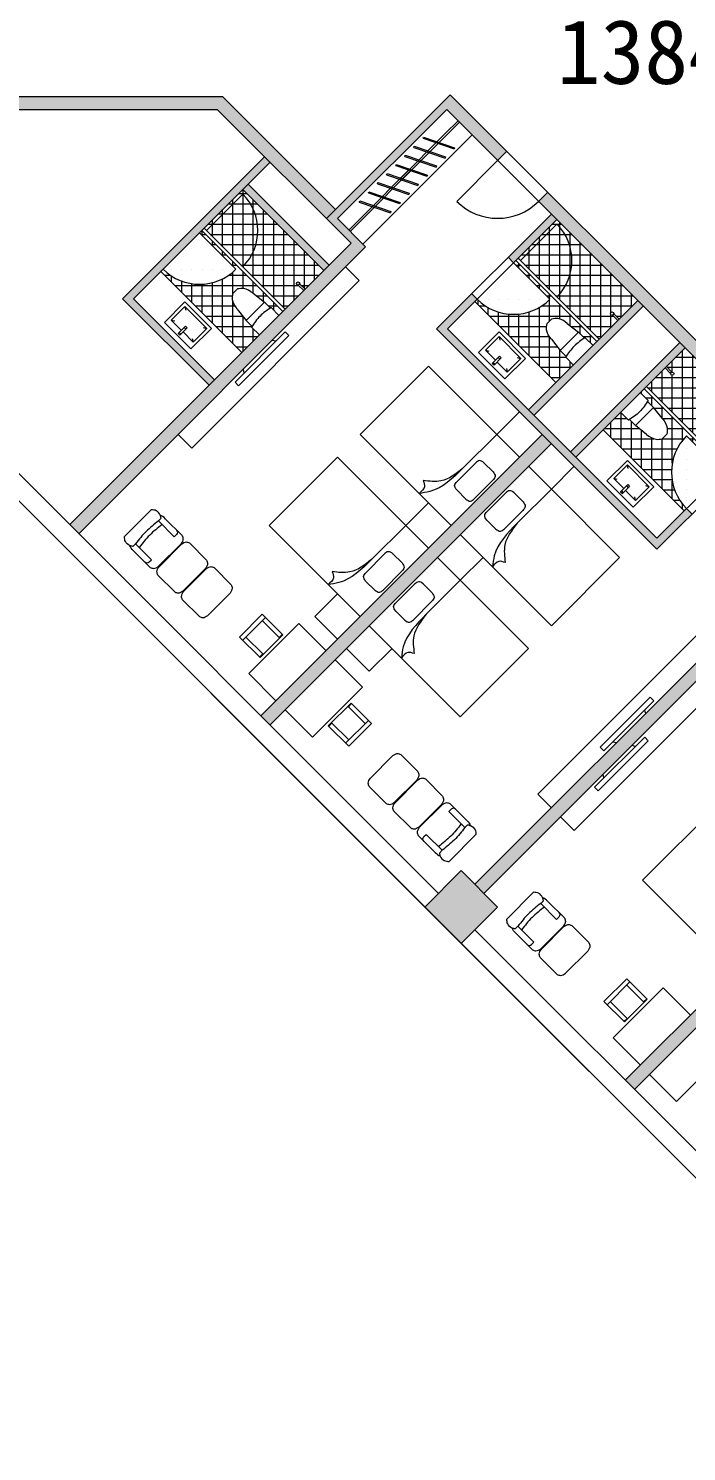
# Model space of a CAD drawing. Header units: metres. Extents: x -302 to 587, y -65 to 94.
# Drawn here: x 548.61 to 558.83, y 36.72 to 58.82 of the extents above; entities that cross this region are included whole.
import ezdxf

# ---------------------------------------------------------------- set-up
doc = ezdxf.new("R2010")
doc.units = ezdxf.units.M
doc.linetypes.add('ACAD_ISO03W100', pattern=[30, 12, -18])
doc.layers.get('0').update_dxf_attribs({"lineweight": 9})
for name, color, linetype, lineweight in [('fanghuo', 1, 'Continuous', 9), ('furniture', 3, 'Continuous', 5), ('glass', 5, 'Continuous', 5), ('hatch', 212, 'ACAD_ISO03W100', 5), ('ProfileEdges', 7, 'Continuous', 9), ('PUB_TEXT', 7, 'Continuous', 9), ('zhuwang', 2, 'Continuous', 13)]:
    doc.layers.add(name, color=color, linetype=linetype, lineweight=lineweight)
doc.styles.add('mystyle', font='', dxfattribs={"height": 1})
doc.styles.get('mystyle').set_extended_font_data('SimSun')
doc.dimstyles.new('myyyy', dxfattribs={"dimtxt": 1, "dimasz": 0.18, "dimexe": 0.18, "dimexo": 0.0625, "dimgap": 0.09, "dimtad": 0, "dimtoh": 1, "dimdec": 3, "dimrnd": 0.001, "dimzin": 0, "dimdsep": 46, "dimtxsty": 'Standard', "dimcen": 0.09, "dimadec": 0, "dimazin": 0, "dimtfac": 1, "dimtdec": 3, "dimtofl": 0, "dimtmove": 0, "dimatfit": 3, "dimfxl": 1, "dimtolj": 1, "dimtzin": 0, "dimarcsym": 0})
pattern_1 = [(0, (469.70644, -297.11858), (0, 0.15875), []), (90, (469.70644, -297.11858), (-0.15875, 1e-17), [])]

# ---------------------------------------------------------------- blocks, each defined once
blk = doc.blocks.new('*D136')
at = {"layer": 'Defpoints', "color": 0, "ltscale": 3, "transparency": 16777216}
for p in [(529.567, 68.96), (552.214, 68.96), (578.214, 26.14)]:
    blk.add_point(p, dxfattribs=at)
at = {"layer": 'PUB_TEXT', "color": 0, "lineweight": -2, "ltscale": 3, "transparency": 16777216}
for p, q in [((552.151, 68.96), (529.387, 68.96)), ((529.567, 68.78), (529.567, 50.056)), ((529.567, 26.32), (529.567, 45.043)), ((578.151, 26.14), (529.387, 26.14))]:
    blk.add_line(p, q, dxfattribs=at)
at = {"layer": 'PUB_TEXT', "color": 0, "ltscale": 3, "transparency": 16777216}
for points in [[(529.537, 68.78), (529.597, 68.78), (529.567, 68.96)], [(529.537, 26.32), (529.597, 26.32), (529.567, 26.14)]]:
    blk.add_solid(points, dxfattribs=at)
at = {"layer": 'PUB_TEXT', "color": 0, "ltscale": 3, "transparency": 16777216, "insert": (529.567, 47.55), "char_height": 1, "attachment_point": 5, "rotation": 90}
blk.add_mtext('\\A1;42.820', dxfattribs=at)
blk = doc.blocks.new('*D140')
at = {"layer": 'Defpoints', "color": 0, "ltscale": 3, "transparency": 16777216}
for p in [(543.814, 56.106), (586.614, 26.16), (586.614, 11.149)]:
    blk.add_point(p, dxfattribs=at)
at = {"layer": 'PUB_TEXT', "color": 0, "lineweight": -2, "ltscale": 3, "transparency": 16777216}
for p, q in [((543.814, 56.043), (543.814, 10.969)), ((586.614, 26.097), (586.614, 10.969)), ((543.994, 11.149), (562.79, 11.149)), ((586.434, 11.149), (567.637, 11.149))]:
    blk.add_line(p, q, dxfattribs=at)
at = {"layer": 'PUB_TEXT', "color": 0, "ltscale": 3, "transparency": 16777216}
for points in [[(543.994, 11.179), (543.994, 11.119), (543.814, 11.149)], [(586.434, 11.179), (586.434, 11.119), (586.614, 11.149)]]:
    blk.add_solid(points, dxfattribs=at)
at = {"layer": 'PUB_TEXT', "color": 0, "ltscale": 3, "transparency": 16777216, "insert": (565.214, 11.149), "char_height": 1, "attachment_point": 5}
blk.add_mtext('\\A1;42.800', dxfattribs=at)

msp = doc.modelspace()

# ---------------------------------------------------------------- hatches: boundary and pattern name
at = {"layer": 'hatch', "ltscale": 0.05}
h = msp.add_hatch(color=256, dxfattribs=at)
h.dxf.hatch_style = 1
h.paths.add_polyline_path([(551.6266, 57.7598), (545.3571, 57.7598), (545.3571, 57.5598), (551.5437, 57.5598), (553.2355, 55.868), (553.3769, 56.0095)])
h = msp.add_hatch(color=256, dxfattribs=at)
h.dxf.hatch_style = 1
h.paths.add_polyline_path([(555.8942, 56.7731), (556.0356, 56.9146), (555.1588, 57.7914), (553.2355, 55.868), (553.6173, 55.4862), (549.2474, 51.1163), (549.3888, 50.9749), (553.8436, 55.4296), (553.4052, 55.868), (555.1023, 57.5651)])
h = msp.add_hatch(color=256, dxfattribs=at)
h.dxf.hatch_style = 1
h.paths.add_polyline_path([(552.3587, 56.7449), (552.2738, 56.8297), (550.0677, 54.6235), (551.4112, 53.28), (551.496, 53.3649), (550.2374, 54.6235)])
h = msp.add_hatch(color=256, dxfattribs=at)
h.dxf.hatch_style = 1
h.paths.add_polyline_path([(552.0193, 56.4054), (551.9344, 56.3206), (553.1931, 55.0619), (553.2779, 55.1468)])
h = msp.add_hatch(dxfattribs=at)
h.set_pattern_fill('NET', color=256, scale=0.05)
h.set_pattern_definition(pattern_1)
edge = h.paths.add_edge_path()
edge.add_spline(control_points=[(551.8496, 54.4609), (551.8154, 54.508), (551.7611, 54.583), (551.7766, 54.6718), (551.7824, 54.7049)], knot_values=[0, 0, 0, 0, 0.1647883, 0.2622216, 0.2622216, 0.2622216, 0.2622216], degree=3, periodic=0)
edge.add_line((551.7824, 54.7049), (551.8531, 54.7756))
edge.add_spline(control_points=[(551.8531, 54.7756), (551.8861, 54.7813), (551.975, 54.7968), (552.05, 54.7425), (552.0971, 54.7084)], knot_values=[0, 0, 0, 0, 0.0974334, 0.2622216, 0.2622216, 0.2622216, 0.2622216], degree=3, periodic=0)
edge.add_line((552.0971, 54.7084), (552.2703, 54.5705))
edge.add_line((552.2703, 54.5705), (552.3635, 54.4773))
edge.add_spline(control_points=[(552.3635, 54.4773), (552.3678, 54.4801), (552.3721, 54.4829), (552.3764, 54.4857)], knot_values=[0, 0, 0, 0, 0.0151453, 0.0151453, 0.0151453, 0.0151453], degree=3, periodic=0)
edge.add_line((552.3764, 54.4857), (552.4966, 54.3654))
edge.add_line((552.4966, 54.3654), (552.5567, 54.4255))
edge.add_line((552.5567, 54.4255), (551.298, 55.6842))
edge.add_line((551.298, 55.6842), (551.2627, 55.6488))
edge.add_line((551.2627, 55.6488), (551.8284, 55.0832))
edge.add_arc((551.2627, 55.6488), 0.8, 225, 315, ccw=False)
edge.add_line((550.697, 55.0832), (550.6616, 55.0478))
edge.add_line((550.6616, 55.0478), (551.9203, 53.7892))
edge.add_line((551.9203, 53.7892), (552.1925, 54.0614))
edge.add_line((552.1925, 54.0614), (552.0723, 54.1816))
edge.add_spline(control_points=[(552.0723, 54.1816), (552.0751, 54.1859), (552.0779, 54.1901), (552.0807, 54.1944)], knot_values=[0.4190205, 0.4190205, 0.4190205, 0.4190205, 0.4341659, 0.4341659, 0.4341659, 0.4341659], degree=3, periodic=0)
edge.add_line((552.0807, 54.1944), (551.9875, 54.2877))
edge.add_line((551.9875, 54.2877), (551.8496, 54.4609))
h.paths.add_polyline_path([(551.9344, 56.3206), (551.3334, 55.7196), (551.3687, 55.6842), (551.9344, 56.2499, -0.4142136), (551.9344, 55.1185), (552.592, 54.4609), (552.8819, 54.7508), (552.7971, 54.8357, -0.456412), (552.7686, 54.8604, -1.0735899), (552.8183, 54.8569), (552.9032, 54.772), (553.1931, 55.0619)])
h.paths.add_polyline_path([(551.9344, 56.2499), (551.3687, 55.6842), (551.9344, 55.1185, 0.4142136)], flags=17)
h = msp.add_hatch(color=256, dxfattribs=at)
h.dxf.hatch_style = 1
h.paths.add_polyline_path([(560.349, 52.3184), (560.4904, 52.4598), (556.672, 56.2782), (556.5306, 56.1367)])
h = msp.add_hatch(color=256, dxfattribs=at)
h.dxf.hatch_style = 1
h.paths.add_polyline_path([(556.8135, 55.8539), (556.7286, 55.9388), (556.0569, 55.267), (556.1417, 55.1822)])
h = msp.add_hatch(dxfattribs=at)
h.set_pattern_fill('NET', color=256, scale=0.05)
h.set_pattern_definition(pattern_1)
edge = h.paths.add_edge_path()
edge.add_spline(control_points=[(556.7286, 53.9942), (556.6945, 54.0413), (556.6402, 54.1163), (556.6557, 54.2051), (556.6614, 54.2382)], knot_values=[0, 0, 0, 0, 0.1647883, 0.2622216, 0.2622216, 0.2622216, 0.2622216], degree=3, periodic=0)
edge.add_line((556.6614, 54.2382), (556.7321, 54.3089))
edge.add_spline(control_points=[(556.7321, 54.3089), (556.7652, 54.3146), (556.854, 54.3302), (556.929, 54.2758), (556.9761, 54.2417)], knot_values=[0, 0, 0, 0, 0.0974334, 0.2622216, 0.2622216, 0.2622216, 0.2622216], degree=3, periodic=0)
edge.add_line((556.9761, 54.2417), (557.1493, 54.1038))
edge.add_line((557.1493, 54.1038), (557.2426, 54.0106))
edge.add_spline(control_points=[(557.2426, 54.0106), (557.2469, 54.0134), (557.2511, 54.0162), (557.2554, 54.019)], knot_values=[0, 0, 0, 0, 0.0151453, 0.0151453, 0.0151453, 0.0151453], degree=3, periodic=0)
edge.add_line((557.2554, 54.019), (557.3756, 53.8988))
edge.add_line((557.3756, 53.8988), (557.4357, 53.9589))
edge.add_line((557.4357, 53.9589), (556.1771, 55.2175))
edge.add_line((556.1771, 55.2175), (556.1417, 55.1822))
edge.add_line((556.1417, 55.1822), (556.7074, 54.6165))
edge.add_arc((556.1417, 55.1822), 0.8, 225, 315, ccw=False)
edge.add_line((555.576, 54.6165), (555.5407, 54.5811))
edge.add_line((555.5407, 54.5811), (556.7993, 53.3225))
edge.add_line((556.7993, 53.3225), (557.0716, 53.5947))
edge.add_line((557.0716, 53.5947), (556.9513, 53.7149))
edge.add_spline(control_points=[(556.9513, 53.7149), (556.9541, 53.7192), (556.9569, 53.7235), (556.9597, 53.7277)], knot_values=[0.4190205, 0.4190205, 0.4190205, 0.4190205, 0.4341659, 0.4341659, 0.4341659, 0.4341659], degree=3, periodic=0)
edge.add_line((556.9597, 53.7277), (556.8665, 53.821))
edge.add_line((556.8665, 53.821), (556.7286, 53.9942))
h.paths.add_polyline_path([(556.8135, 55.8539), (556.2124, 55.2529), (556.2478, 55.2175), (556.8135, 55.7832, -0.4142136), (556.8135, 54.6518), (557.4711, 53.9942), (557.761, 54.2841), (557.6761, 54.369, -0.456412), (557.6476, 54.3937, -1.0735899), (557.6973, 54.3902), (557.7822, 54.3053), (558.0721, 54.5953)])
h.paths.add_polyline_path([(556.8135, 55.7832), (556.2478, 55.2175), (556.8135, 54.6518, 0.4142136)], flags=17)
h = msp.add_hatch(color=256, dxfattribs=at)
h.dxf.hatch_style = 1
h.paths.add_polyline_path([(555.1164, 54.1568), (555.576, 54.6165), (555.4912, 54.7013), (554.9467, 54.1568), (558.3691, 50.7345), (558.9136, 51.2789), (558.8287, 51.3638), (558.3691, 50.9042)])
h = msp.add_hatch(color=256, dxfattribs=at)
h.dxf.hatch_style = 1
h.paths.add_polyline_path([(558.157, 54.5104), (558.0721, 54.5953), (556.3751, 52.8982), (556.4599, 52.8133)])
h = msp.add_hatch(color=256, dxfattribs=at)
h.dxf.hatch_style = 1
h.paths.add_polyline_path([(558.8075, 53.8599), (558.7227, 53.9447), (557.0256, 52.2477), (557.1104, 52.1628)])
h = msp.add_hatch(dxfattribs=at)
h.set_pattern_fill('NET', color=256, scale=0.05)
h.set_pattern_definition(pattern_1)
edge = h.paths.add_edge_path()
edge.add_line((558.8287, 52.4951), (559.3944, 51.9295))
edge.add_line((559.3944, 51.9295), (559.4298, 51.9648))
edge.add_line((559.4298, 51.9648), (558.1711, 53.2235))
edge.add_line((558.1711, 53.2235), (558.111, 53.1634))
edge.add_line((558.111, 53.1634), (558.2312, 53.0432))
edge.add_spline(control_points=[(558.2312, 53.0432), (558.2284, 53.0389), (558.2256, 53.0346), (558.2228, 53.0303)], knot_values=[0, 0, 0, 0, 0.0151453, 0.0151453, 0.0151453, 0.0151453], degree=3, periodic=0)
edge.add_line((558.2228, 53.0303), (558.3161, 52.9371))
edge.add_line((558.3161, 52.9371), (558.454, 52.7638))
edge.add_spline(control_points=[(558.454, 52.7638), (558.4881, 52.7167), (558.5424, 52.6418), (558.5269, 52.5529), (558.5211, 52.5199)], knot_values=[0, 0, 0, 0, 0.1647883, 0.2622216, 0.2622216, 0.2622216, 0.2622216], degree=3, periodic=0)
edge.add_line((558.5211, 52.5199), (558.4504, 52.4492))
edge.add_spline(control_points=[(558.4504, 52.4492), (558.4174, 52.4434), (558.3285, 52.4279), (558.2536, 52.4822), (558.2065, 52.5164)], knot_values=[0, 0, 0, 0, 0.0974334, 0.2622216, 0.2622216, 0.2622216, 0.2622216], degree=3, periodic=0)
edge.add_line((558.2065, 52.5164), (558.0332, 52.6542))
edge.add_line((558.0332, 52.6542), (557.94, 52.7475))
edge.add_spline(control_points=[(557.94, 52.7475), (557.9357, 52.7447), (557.9314, 52.7419), (557.9272, 52.7391)], knot_values=[0.4190205, 0.4190205, 0.4190205, 0.4190205, 0.4341659, 0.4341659, 0.4341659, 0.4341659], degree=3, periodic=0)
edge.add_line((557.9272, 52.7391), (557.8069, 52.8593))
edge.add_line((557.8069, 52.8593), (557.5347, 52.5871))
edge.add_line((557.5347, 52.5871), (558.7934, 51.3284))
edge.add_line((558.7934, 51.3284), (558.8287, 51.3638))
edge.add_arc((559.3944, 51.9295), 0.8, 135, 225, ccw=False)
h.paths.add_polyline_path([(558.8075, 53.8599), (558.5176, 53.5699), (558.6024, 53.4851, -0.456412), (558.631, 53.4603, -1.0735899), (558.5812, 53.4639), (558.4964, 53.5487), (558.2065, 53.2588), (558.8641, 52.6012, -0.4142136), (559.9954, 52.6012), (559.4298, 52.0355), (559.4651, 52.0002), (560.0662, 52.6012)])
h.paths.add_polyline_path([(559.9954, 52.6012, 0.4142136), (558.8641, 52.6012), (559.4298, 52.0355)], flags=17)
h = msp.add_hatch(color=256, dxfattribs=at)
h.dxf.hatch_style = 1
h.paths.add_polyline_path([(556.7286, 52.3749), (556.5872, 52.5164), (552.2173, 48.1464), (552.3587, 48.005)])
h = msp.add_hatch(color=256, dxfattribs=at)
h.dxf.hatch_style = 1
h.paths.add_polyline_path([(559.4722, 49.1788), (559.3308, 49.3202), (555.5407, 45.5301), (555.6821, 45.3887)])
h = msp.add_hatch(color=256, dxfattribs=at)
h.dxf.hatch_style = 1
h.paths.add_polyline_path([(562.3888, 46.7147), (562.2474, 46.8561), (557.8775, 42.4862), (558.0189, 42.3448)])
h = msp.add_hatch(color=256, dxfattribs=at)
h.dxf.hatch_style = 1
h.paths.add_polyline_path([(555.3285, 45.7423), (554.7629, 45.1766), (555.3285, 44.6109), (555.8942, 45.1766)])

# ---------------------------------------------------------------- linework, layer by layer
for p, q in [((551.6266, 57.7598), (544.1136, 57.7598)), ((551.5437, 57.5598), (544.1136, 57.5598)), ((554.7629, 45.1766), (547.1834, 52.7561)), ((562.9687, 36.9708), (555.3285, 44.6109))]:
    msp.add_line(p, q)
at = {"ltscale": 0.05}
for p, q in [((553.3769, 56.0095), (551.6266, 57.7598)), ((555.1588, 57.7914), (553.2355, 55.868)), ((553.6173, 55.4862), (551.5437, 57.5598)), ((555.1023, 57.5651), (553.4052, 55.868)), ((550.0677, 54.6235), (552.2738, 56.8297)), ((555.8942, 56.7731), (556.0356, 56.9146)), ((550.2374, 54.6235), (552.3587, 56.7449)), ((553.2779, 55.1468), (552.0193, 56.4054)), ((553.1931, 55.0619), (551.9344, 56.3206)), ((556.5306, 56.1367), (556.672, 56.2782)), ((554.9467, 54.1568), (556.7286, 55.9388)), ((551.3334, 55.7196), (552.592, 54.4609)), ((553.8436, 55.4296), (553.4052, 55.868)), ((555.1164, 54.1568), (556.8135, 55.8539)), ((553.6173, 55.4862), (549.2474, 51.1163)), ((551.298, 55.6842), (552.5567, 54.4255)), ((549.3888, 50.9749), (553.8436, 55.4296)), ((556.1417, 55.1822), (556.0569, 55.267)), ((556.1771, 55.2175), (557.4357, 53.9589)), ((556.2124, 55.2529), (557.4711, 53.9942)), ((550.0677, 54.6235), (551.4112, 53.28)), ((550.2374, 54.6235), (551.496, 53.3649)), ((555.576, 54.6165), (555.4912, 54.7013)), ((556.3751, 52.8982), (558.0721, 54.5953)), ((556.4599, 52.8133), (558.157, 54.5104)), ((558.3691, 50.7345), (554.9467, 54.1568)), ((558.3691, 50.9042), (555.1164, 54.1568)), ((557.0256, 52.2477), (558.7227, 53.9447)), ((557.1104, 52.1628), (558.8075, 53.8599)), ((559.4298, 51.9648), (558.1711, 53.2235)), ((559.4651, 52.0002), (558.2065, 53.2588)), ((556.5872, 52.5164), (552.2173, 48.1464)), ((558.3691, 50.9042), (560.0662, 52.6012)), ((558.3691, 50.7345), (560.151, 52.5164)), ((552.3587, 48.005), (556.7286, 52.3749)), ((558.8287, 51.3638), (558.9136, 51.2789)), ((555.5407, 45.5301), (559.3308, 49.3202)), ((559.4722, 49.1788), (555.6821, 45.3887)), ((559.6843, 48.9667), (557.0822, 46.3645)), ((553.6244, 48.3374), (553.5749, 48.2879)), ((558.1782, 47.8141), (557.4004, 47.0363)), ((558.2347, 47.7575), (557.4569, 46.9797)), ((558.2347, 47.7575), (558.1782, 47.8141)), ((558.0374, 47.672), (557.9767, 47.6833)), ((557.5424, 47.177), (557.5311, 47.2378)), ((557.4569, 46.9797), (557.4004, 47.0363)), ((562.2474, 46.8561), (557.8775, 42.4862)), ((562.3888, 46.7147), (558.0189, 42.3448)), ((557.0822, 46.3645), (556.87, 46.5767))]:
    msp.add_line(p, q, dxfattribs=at)
at = {"layer": 'fanghuo', "ltscale": 3}
msp.add_line((543.8136, 56.1258), (573.7796, 26.1598), dxfattribs=at)
at = {"layer": 'furniture', "ltscale": 0.05}
for p, q in [((555.279, 57.3883), (555.0812, 57.1904)), ((555.3003, 57.3671), (555.1024, 57.1692)), ((555.4982, 57.1691), (553.8012, 55.4721)), ((555.0812, 57.1904), (554.3741, 56.4833)), ((555.1024, 57.1692), (554.3953, 56.4621)), ((554.7348, 57.1157), (554.7411, 57.1346)), ((554.7348, 57.1157), (555.2199, 56.9506)), ((554.7411, 57.1346), (555.2263, 56.9696)), ((554.4519, 56.8328), (554.4582, 56.8518)), ((554.4519, 56.8328), (554.9371, 56.6678)), ((554.4582, 56.8518), (554.9434, 56.6867)), ((554.5933, 56.9742), (554.5997, 56.9932)), ((554.5933, 56.9742), (555.0785, 56.8092)), ((554.5997, 56.9932), (555.0848, 56.8281)), ((555.0848, 56.8281), (555.0785, 56.8092)), ((555.2263, 56.9696), (555.2199, 56.9506)), ((554.5155, 56.6248), (553.8084, 55.9177)), ((554.5367, 56.6035), (553.8296, 55.8964)), ((554.3105, 56.6914), (554.3168, 56.7104)), ((554.3105, 56.6914), (554.7957, 56.5263)), ((554.3168, 56.7104), (554.802, 56.5453)), ((554.9434, 56.6867), (554.9371, 56.6678)), ((554.0277, 56.4086), (554.034, 56.4275)), ((554.0277, 56.4086), (554.5128, 56.2435)), ((554.034, 56.4275), (554.5191, 56.2625)), ((554.1691, 56.55), (554.1754, 56.569)), ((554.1691, 56.55), (554.6542, 56.3849)), ((554.1754, 56.569), (554.6606, 56.4039)), ((554.6606, 56.4039), (554.6542, 56.3849)), ((554.802, 56.5453), (554.7957, 56.5263)), ((553.7448, 56.1257), (553.7511, 56.1447)), ((553.7511, 56.1447), (554.2363, 55.9796)), ((553.8862, 56.2671), (553.8926, 56.2861)), ((553.8862, 56.2671), (554.3714, 56.1021)), ((553.8926, 56.2861), (554.3777, 56.121)), ((554.5191, 56.2625), (554.5128, 56.2435)), ((553.8084, 55.9177), (553.582, 55.6913)), ((553.7448, 56.1257), (554.23, 55.9606)), ((554.2363, 55.9796), (554.23, 55.9606)), ((554.3777, 56.121), (554.3714, 56.1021)), ((553.8296, 55.8964), (553.6032, 55.6701)), ((550.6616, 55.0478), (551.9203, 53.7892)), ((553.7446, 54.9064), (553.5325, 55.1185)), ((553.7446, 54.9064), (551.1425, 52.3042)), ((552.8819, 54.7508), (552.7971, 54.8357)), ((552.9032, 54.772), (552.8183, 54.8569)), ((551.7824, 54.7049), (551.8531, 54.7756)), ((552.0971, 54.7084), (552.2703, 54.5705)), ((551.0364, 54.574), (550.7182, 54.2558)), ((551.0364, 54.5033), (550.8243, 54.2912)), ((551.0364, 54.574), (551.4465, 54.1639)), ((551.0364, 54.5033), (551.3758, 54.1639)), ((551.0364, 54.5033), (551.0491, 54.4482)), ((551.8496, 54.4609), (551.9875, 54.2877)), ((551.9875, 54.2877), (552.2703, 54.5705)), ((552.2703, 54.5705), (552.3635, 54.4773)), ((552.3764, 54.4857), (552.4966, 54.3654)), ((555.5407, 54.5811), (556.7993, 53.3225)), ((557.7822, 54.3053), (557.6973, 54.3902)), ((550.7182, 54.2558), (551.1283, 53.8457)), ((550.8243, 54.2912), (550.9798, 54.1356)), ((550.8243, 54.2912), (550.8794, 54.2785)), ((551.0435, 54.1993), (550.9303, 54.0861)), ((551.0718, 54.171), (550.9586, 54.0579)), ((551.0505, 54.1498), (551.0223, 54.1781)), ((551.0718, 54.171), (551.0435, 54.1993)), ((551.1283, 53.8457), (551.4465, 54.1639)), ((551.3758, 54.1639), (551.1637, 53.9518)), ((551.3207, 54.1766), (551.3758, 54.1639)), ((551.9875, 54.2877), (552.0807, 54.1944)), ((552.0723, 54.1816), (552.1925, 54.0614)), ((556.6614, 54.2382), (556.7321, 54.3089)), ((556.9761, 54.2417), (557.1493, 54.1038)), ((557.761, 54.2841), (557.6761, 54.369)), ((550.9586, 54.0579), (550.9303, 54.0861)), ((550.9728, 54.072), (550.9445, 54.1003)), ((551.0081, 54.1074), (551.1637, 53.9518)), ((551.151, 54.0069), (551.1637, 53.9518)), ((552.592, 54.1074), (551.8142, 53.3295)), ((552.6486, 54.0508), (551.8708, 53.273)), ((552.4513, 53.9653), (552.3905, 53.9766)), ((552.6486, 54.0508), (552.592, 54.1074)), ((555.9154, 54.1074), (555.5972, 53.7892)), ((555.9154, 54.0366), (555.7033, 53.8245)), ((555.9154, 54.1074), (556.3256, 53.6972)), ((555.9154, 54.0366), (556.2548, 53.6972)), ((555.9154, 54.0366), (555.9282, 53.9815)), ((556.7286, 53.9942), (556.8665, 53.821)), ((556.8665, 53.821), (557.1493, 54.1038)), ((557.1493, 54.1038), (557.2426, 54.0106)), ((557.2554, 54.019), (557.3756, 53.8988)), ((555.5972, 53.7892), (556.0074, 53.379)), ((555.7033, 53.8245), (555.8589, 53.6689)), ((555.7033, 53.8245), (555.7585, 53.8118)), ((555.9225, 53.7326), (555.8094, 53.6194)), ((555.9296, 53.6831), (555.9013, 53.7114)), ((555.9508, 53.7043), (555.9225, 53.7326)), ((556.1997, 53.71), (556.2548, 53.6972)), ((556.8665, 53.821), (556.9597, 53.7277)), ((556.9513, 53.7149), (557.0716, 53.5947)), ((551.9563, 53.4703), (551.945, 53.531)), ((554.8194, 53.577), (553.7588, 52.5164)), ((555.8801, 52.5164), (554.8194, 53.577)), ((555.8377, 53.5912), (555.8094, 53.6194)), ((555.8518, 53.6053), (555.8235, 53.6336)), ((555.9508, 53.7043), (555.8377, 53.5912)), ((555.8872, 53.6407), (556.0427, 53.4851)), ((556.0074, 53.379), (556.3256, 53.6972)), ((556.03, 53.5403), (556.0427, 53.4851)), ((556.2548, 53.6972), (556.0427, 53.4851)), ((558.4964, 53.5487), (558.5812, 53.4639)), ((558.5176, 53.5699), (558.6024, 53.4851)), ((551.8708, 53.273), (551.8142, 53.3295)), ((558.2312, 53.0432), (558.111, 53.1634)), ((556.2336, 52.8699), (555.8801, 52.5164)), ((557.9272, 52.7391), (557.8069, 52.8593)), ((558.0332, 52.6542), (558.3161, 52.9371)), ((558.3161, 52.9371), (558.2228, 53.0303)), ((558.454, 52.7638), (558.3161, 52.9371)), ((558.0332, 52.6542), (557.94, 52.7475)), ((558.2065, 52.5164), (558.0332, 52.6542)), ((551.1425, 52.3042), (550.9303, 52.5164)), ((553.7588, 52.5164), (555.173, 51.1021)), ((555.8801, 52.5164), (555.3498, 51.986)), ((555.8801, 52.5164), (556.2336, 52.1628)), ((558.7934, 51.3284), (557.5347, 52.5871)), ((558.4504, 52.4492), (558.5211, 52.5199)), ((553.4052, 52.1628), (552.3445, 51.1021)), ((554.4659, 51.1021), (553.4052, 52.1628)), ((555.2649, 51.788), (555.5477, 52.0709)), ((555.6821, 52.078), (555.8235, 51.9365)), ((556.7286, 51.6678), (556.3751, 52.0214)), ((557.0822, 52.0214), (556.7286, 51.6678)), ((557.5913, 51.7951), (557.9095, 52.1133)), ((557.9095, 52.0426), (557.6973, 51.8305)), ((558.3196, 51.7032), (557.9095, 52.1133)), ((558.2489, 51.7032), (557.9095, 52.0426)), ((557.9222, 51.9874), (557.9095, 52.0426)), ((555.8164, 51.8022), (555.5336, 51.5193)), ((558.0014, 51.385), (557.5913, 51.7951)), ((557.8529, 51.6749), (557.6973, 51.8305)), ((557.7525, 51.8177), (557.6973, 51.8305)), ((557.9166, 51.7385), (557.8034, 51.6254)), ((557.9166, 51.7385), (557.9448, 51.7103)), ((555.3992, 51.5123), (555.2578, 51.6537)), ((556.0144, 51.6042), (555.7316, 51.3213)), ((556.2902, 51.4698), (556.1488, 51.6113)), ((556.7286, 51.6678), (556.1983, 51.1375)), ((556.7286, 51.6678), (557.7893, 50.6072)), ((557.8034, 51.6254), (557.8317, 51.5971)), ((557.8176, 51.6395), (557.8458, 51.6113)), ((557.9448, 51.7103), (557.8317, 51.5971)), ((558.0368, 51.4911), (557.8812, 51.6466)), ((557.8953, 51.7173), (557.9236, 51.689)), ((558.3196, 51.7032), (558.0014, 51.385)), ((558.0368, 51.4911), (558.024, 51.5462)), ((558.2489, 51.7032), (558.0368, 51.4911)), ((558.2489, 51.7032), (558.1937, 51.7159)), ((550.5137, 51.3456), (550.097, 50.9289)), ((554.8194, 51.4557), (554.4659, 51.1021)), ((556.0003, 51.0526), (556.2831, 51.3355)), ((550.666, 51.215), (550.6236, 51.1726)), ((550.871, 50.9251), (550.6236, 51.1726)), ((550.9913, 50.9463), (550.7296, 51.2079)), ((552.3445, 51.1021), (553.7588, 49.6879)), ((554.4659, 51.1021), (553.9355, 50.5718)), ((554.4659, 51.1021), (554.8194, 50.7486)), ((555.7245, 51.187), (555.8659, 51.0456)), ((550.871, 50.9251), (550.9064, 50.9604)), ((556.7286, 49.5465), (555.3144, 50.9607)), ((550.27, 50.819), (550.2276, 50.7766)), ((550.2346, 50.713), (550.4963, 50.4513)), ((550.27, 50.819), (550.5175, 50.5715)), ((550.6278, 50.4697), (550.9728, 50.8148)), ((550.6349, 50.4627), (550.9799, 50.8077)), ((551.3731, 50.5645), (551.1115, 50.8261)), ((553.8507, 50.3738), (554.1335, 50.6567)), ((554.2679, 50.6637), (554.4093, 50.5223)), ((550.4821, 50.5362), (550.5175, 50.5715)), ((551.0097, 50.0879), (551.3547, 50.4329)), ((551.0167, 50.0808), (551.3617, 50.4259)), ((551.7549, 50.1826), (551.4933, 50.4443)), ((555.3144, 50.2536), (554.9608, 50.6072)), ((555.668, 50.6072), (555.3144, 50.2536)), ((557.7893, 50.6072), (556.7286, 49.5465)), ((550.6165, 50.3311), (550.8781, 50.0695)), ((553.985, 50.0981), (553.8436, 50.2395)), ((554.4022, 50.388), (554.1194, 50.1051)), ((554.6002, 50.19), (554.3174, 49.9071)), ((554.876, 50.0556), (554.7346, 50.1971)), ((555.3144, 50.2536), (554.7841, 49.7233)), ((555.3144, 50.2536), (556.3751, 49.193)), ((550.9983, 49.9493), (551.26, 49.6876)), ((551.3915, 49.7061), (551.7365, 50.0511)), ((553.4052, 50.0415), (553.0517, 49.6879)), ((554.3103, 49.7728), (554.4517, 49.6314)), ((554.5861, 49.6384), (554.8689, 49.9213)), ((552.2385, 49.7233), (551.8849, 49.3697)), ((552.288, 49.6738), (551.9344, 49.3202)), ((552.8042, 49.5819), (552.0264, 48.804)), ((552.2385, 49.7233), (552.5567, 49.4051)), ((552.2385, 49.6243), (552.5001, 49.3627)), ((552.8042, 49.5819), (553.2284, 49.1576)), ((553.0517, 49.6879), (553.4052, 49.3344)), ((555.3144, 48.1323), (553.9002, 49.5465)), ((559.2035, 49.6172), (556.5165, 46.9302)), ((551.8849, 49.3697), (552.2031, 49.0515)), ((551.9839, 49.3697), (552.2456, 49.1081)), ((552.5567, 49.4051), (552.2031, 49.0515)), ((552.5496, 49.4122), (552.5001, 49.3627)), ((552.2456, 49.1081), (552.1961, 49.0586)), ((553.9002, 48.8394), (553.5466, 49.193)), ((554.2537, 49.193), (553.9002, 48.8394)), ((556.3751, 49.193), (555.3144, 48.1323)), ((553.7941, 48.5919), (553.3699, 49.0162)), ((552.0264, 48.804), (552.4506, 48.3798)), ((553.7941, 48.5919), (553.0163, 47.8141)), ((558.263, 48.4364), (557.4852, 47.6585)), ((558.263, 48.4364), (558.3196, 48.3798)), ((553.0163, 47.8141), (552.592, 48.2384)), ((553.6173, 48.3444), (553.2638, 47.9909)), ((553.8365, 48.0262), (553.5749, 48.2879)), ((553.9355, 48.0262), (553.6173, 48.3444)), ((558.3196, 48.3798), (557.5418, 47.602)), ((558.1775, 48.239), (558.1888, 48.1783)), ((553.582, 47.6727), (553.2638, 47.9909)), ((553.3204, 48.0333), (553.2709, 47.9838)), ((553.582, 47.7717), (553.3204, 48.0333)), ((553.886, 48.0757), (553.5325, 47.7222)), ((553.9355, 48.0262), (553.582, 47.6727)), ((557.6825, 47.744), (557.7433, 47.7327)), ((553.9183, 47.1793), (554.2633, 47.5243)), ((554.3949, 47.5427), (554.6565, 47.281)), ((557.4852, 47.6585), (557.5418, 47.602)), ((554.2931, 46.8045), (554.6381, 47.1495)), ((554.3001, 46.7974), (554.6452, 47.1424)), ((554.7767, 47.1608), (555.0384, 46.8992)), ((554.1615, 46.7861), (553.8999, 47.0477)), ((556.5165, 46.9302), (556.7286, 46.7181)), ((559.559, 47.006), (558.1448, 45.5917)), ((554.5434, 46.4042), (554.2817, 46.6659)), ((554.6749, 46.4226), (555.0199, 46.7677)), ((554.682, 46.4156), (555.027, 46.7606)), ((555.1373, 46.6588), (555.1727, 46.6942)), ((555.1373, 46.6588), (555.3848, 46.4113)), ((555.1585, 46.779), (555.4202, 46.5174)), ((555.4272, 46.4537), (555.3848, 46.4113)), ((554.9252, 46.0224), (554.6636, 46.284)), ((554.7484, 46.2699), (554.7838, 46.3052)), ((555.0313, 46.0578), (554.7838, 46.3052)), ((555.5578, 46.3015), (555.1411, 45.8848)), ((555.0313, 46.0578), (554.9888, 46.0153)), ((558.1448, 45.5917), (559.559, 44.1775)), ((556.4534, 45.4059), (556.0367, 44.9892)), ((556.6057, 45.2753), (556.5633, 45.2329)), ((556.8107, 44.9854), (556.5633, 45.2329)), ((556.931, 45.0066), (556.6693, 45.2682)), ((556.2097, 44.8793), (556.1673, 44.8369)), ((556.2097, 44.8793), (556.4572, 44.6318)), ((556.5675, 44.53), (556.9125, 44.8751)), ((556.5746, 44.523), (556.9196, 44.868)), ((556.8107, 44.9854), (556.8461, 45.0207)), ((557.3128, 44.6248), (557.0511, 44.8864)), ((556.1743, 44.7733), (556.436, 44.5116)), ((556.4218, 44.5965), (556.4572, 44.6318)), ((556.9494, 44.1482), (557.2944, 44.4932)), ((556.5562, 44.3914), (556.8178, 44.1298)), ((557.8987, 44.0631), (557.5452, 43.7095)), ((557.9482, 44.0136), (557.5947, 43.66)), ((557.8987, 44.0631), (558.2169, 43.7449)), ((558.4644, 43.9216), (557.6866, 43.1438)), ((557.8987, 43.9641), (558.1603, 43.7024)), ((558.4644, 43.9216), (558.8887, 43.4974)), ((557.5452, 43.7095), (557.8634, 43.3913)), ((557.6442, 43.7095), (557.9058, 43.4479)), ((558.2169, 43.7449), (557.8634, 43.3913)), ((558.2098, 43.7519), (558.1603, 43.7024)), ((557.8563, 43.3984), (557.9058, 43.4479)), ((557.6866, 43.1438), (558.1109, 42.7195)), ((559.4494, 42.9366), (558.6716, 42.1588)), ((558.6716, 42.1588), (558.2473, 42.5831))]:
    msp.add_line(p, q, dxfattribs=at)
for centre in [(552.7936, 54.8604), (557.6726, 54.3937), (558.606, 53.4603)]:
    msp.add_circle(centre, 0.025, dxfattribs=at)
for points in [[(551.8496, 54.4609), (551.7747, 54.6077), (551.7824, 54.7049)], [(552.0971, 54.7084), (551.9502, 54.7832), (551.8531, 54.7756)], [(552.3764, 54.4857), (552.2031, 54.3548), (552.0723, 54.1816)], [(556.7286, 53.9942), (556.6538, 54.141), (556.6614, 54.2382)], [(556.9761, 54.2417), (556.8293, 54.3165), (556.7321, 54.3089)], [(557.2554, 54.019), (557.0822, 53.8881), (556.9513, 53.7149)], [(558.2312, 53.0432), (558.1004, 52.8699), (557.9272, 52.7391)], [(558.454, 52.7638), (558.5288, 52.617), (558.5211, 52.5199)], [(558.2065, 52.5164), (558.3533, 52.4415), (558.4504, 52.4492)], [(555.3498, 51.986), (554.8432, 51.6298), (554.6735, 51.6016)], [(555.3498, 51.986), (555.0132, 51.7945), (554.7381, 51.8002)], [(555.6821, 52.078), (555.6107, 52.1098), (555.5477, 52.0709)], [(554.7381, 51.8002), (554.7567, 51.7023), (554.6735, 51.6016)], [(555.2578, 51.6537), (555.226, 51.7251), (555.2649, 51.788)], [(555.8235, 51.9365), (555.8553, 51.8651), (555.8164, 51.8022)], [(555.3992, 51.5123), (555.4707, 51.4805), (555.5336, 51.5193)], [(556.1488, 51.6113), (556.0773, 51.6431), (556.0144, 51.6042)], [(550.666, 51.215), (550.6529, 51.2624), (550.589, 51.3316), (550.5137, 51.3456)], [(555.7245, 51.187), (555.6927, 51.2584), (555.7316, 51.3213)], [(556.2902, 51.4698), (556.322, 51.3984), (556.2831, 51.3355)], [(550.6236, 51.1726), (550.4326, 51.0099), (550.27, 50.819)], [(550.6801, 51.116), (550.4892, 50.9534), (550.3266, 50.7624)], [(556.1983, 51.1375), (555.8421, 50.631), (555.8138, 50.4613)], [(556.1983, 51.1375), (556.0067, 50.8009), (556.0124, 50.5259)], [(550.2276, 50.7766), (550.1802, 50.7896), (550.111, 50.8536), (550.097, 50.9289)], [(550.9064, 51.0311), (550.9223, 50.9968), (550.9064, 50.9604)], [(550.9913, 50.9463), (551.006, 50.8937), (550.9728, 50.8148)], [(551.1115, 50.8261), (551.0589, 50.8408), (550.9799, 50.8077)], [(555.8659, 51.0456), (555.9374, 51.0138), (556.0003, 51.0526)], [(554.2679, 50.6637), (554.1964, 50.6955), (554.1335, 50.6567)], [(550.4114, 50.5362), (550.4457, 50.5202), (550.4821, 50.5362)], [(550.4963, 50.4513), (550.5489, 50.4366), (550.6278, 50.4697)], [(550.6165, 50.3311), (550.6018, 50.3837), (550.6349, 50.4627)], [(551.3731, 50.5645), (551.3878, 50.5119), (551.3547, 50.4329)], [(551.4933, 50.4443), (551.4407, 50.459), (551.3617, 50.4259)], [(553.9355, 50.5718), (553.429, 50.2156), (553.2593, 50.1874)], [(553.9355, 50.5718), (553.599, 50.3803), (553.3239, 50.386)], [(554.4093, 50.5223), (554.4411, 50.4509), (554.4022, 50.388)], [(556.0124, 50.5259), (555.9145, 50.5445), (555.8138, 50.4613)], [(551.7549, 50.1826), (551.7697, 50.13), (551.7365, 50.0511)], [(553.3239, 50.386), (553.3425, 50.288), (553.2593, 50.1874)], [(553.8436, 50.2395), (553.8118, 50.3109), (553.8507, 50.3738)], [(554.7346, 50.1971), (554.6631, 50.2289), (554.6002, 50.19)], [(550.8781, 50.0695), (550.9307, 50.0548), (551.0097, 50.0879)], [(550.9983, 49.9493), (550.9836, 50.0019), (551.0167, 50.0808)], [(553.985, 50.0981), (554.0565, 50.0662), (554.1194, 50.1051)], [(554.876, 50.0556), (554.9078, 49.9842), (554.8689, 49.9213)], [(554.3103, 49.7728), (554.2785, 49.8442), (554.3174, 49.9071)], [(551.26, 49.6876), (551.3125, 49.6729), (551.3915, 49.7061)], [(554.7841, 49.7233), (554.4278, 49.2167), (554.3996, 49.0471)], [(554.4517, 49.6314), (554.5232, 49.5996), (554.5861, 49.6384)], [(554.7841, 49.7233), (554.5925, 49.3867), (554.5982, 49.1117)], [(554.5982, 49.1117), (554.5003, 49.1302), (554.3996, 49.0471)], [(554.3949, 47.5427), (554.3423, 47.5574), (554.2633, 47.5243)], [(553.8999, 47.0477), (553.8852, 47.1003), (553.9183, 47.1793)], [(554.6565, 47.281), (554.6712, 47.2285), (554.6381, 47.1495)], [(554.7767, 47.1608), (554.7241, 47.1756), (554.6452, 47.1424)], [(555.0384, 46.8992), (555.0531, 46.8466), (555.0199, 46.7677)], [(554.1615, 46.7861), (554.2141, 46.7713), (554.2931, 46.8045)], [(554.2817, 46.6659), (554.267, 46.7184), (554.3001, 46.7974)], [(555.1585, 46.779), (555.106, 46.7937), (555.027, 46.7606)], [(555.2434, 46.6942), (555.2091, 46.7101), (555.1727, 46.6942)], [(554.5434, 46.4042), (554.5959, 46.3895), (554.6749, 46.4226)], [(554.6636, 46.284), (554.6488, 46.3366), (554.682, 46.4156)], [(555.3283, 46.4679), (555.1656, 46.277), (554.9747, 46.1143)], [(555.4272, 46.4537), (555.4746, 46.4407), (555.5438, 46.3768), (555.5578, 46.3015)], [(554.7484, 46.1992), (554.7325, 46.2335), (554.7484, 46.2699)], [(555.3848, 46.4113), (555.2222, 46.2204), (555.0313, 46.0578)], [(554.9888, 46.0153), (555.0019, 45.968), (555.0658, 45.8987), (555.1411, 45.8848)], [(556.6057, 45.2753), (556.5926, 45.3227), (556.5287, 45.3919), (556.4534, 45.4059)], [(556.5633, 45.2329), (556.3723, 45.0702), (556.2097, 44.8793)], [(556.6198, 45.1763), (556.4289, 45.0137), (556.2663, 44.8228)], [(556.8461, 45.0915), (556.862, 45.0572), (556.8461, 45.0207)], [(556.1673, 44.8369), (556.1199, 44.8499), (556.0507, 44.9139), (556.0367, 44.9892)], [(556.931, 45.0066), (556.9457, 44.954), (556.9125, 44.8751)], [(557.0511, 44.8864), (556.9986, 44.9011), (556.9196, 44.868)], [(556.3511, 44.5965), (556.3854, 44.5806), (556.4218, 44.5965)], [(556.436, 44.5116), (556.4886, 44.4969), (556.5675, 44.53)], [(556.5562, 44.3914), (556.5414, 44.444), (556.5746, 44.523)], [(557.3128, 44.6248), (557.3275, 44.5722), (557.2944, 44.4932)], [(556.8178, 44.1298), (556.8704, 44.1151), (556.9494, 44.1482)]]:
    msp.add_spline(points, degree=3, dxfattribs=at)
for points in [[(550.7296, 51.2079), (550.7059, 51.2305), (550.6821, 51.253), (550.6538, 51.2603)], [(550.2346, 50.713), (550.2121, 50.7367), (550.1896, 50.7605), (550.1823, 50.7888)], [(555.4202, 46.5174), (555.4427, 46.4936), (555.4652, 46.4698), (555.4725, 46.4415)], [(554.9252, 46.0224), (554.949, 45.9999), (554.9727, 45.9773), (555.001, 45.9701)], [(556.6693, 45.2682), (556.6456, 45.2908), (556.6218, 45.3133), (556.5935, 45.3206)], [(556.1743, 44.7733), (556.1518, 44.797), (556.1293, 44.8208), (556.122, 44.8491)]]:
    msp.add_open_spline(points, degree=3, dxfattribs=at)
at = {"layer": 'glass', "ltscale": 0.05}
for p, q in [((555.8942, 56.7731), (555.2578, 56.1367)), ((551.3687, 55.6842), (551.9344, 56.2499)), ((556.2478, 55.2175), (556.8135, 55.7832)), ((551.2627, 55.6488), (551.8284, 55.0832)), ((556.1417, 55.1822), (556.7074, 54.6165)), ((559.3944, 51.9295), (558.8287, 52.4951))]:
    msp.add_line(p, q, dxfattribs=at)
for centre, radius, start, end in [((551.3687, 55.6842), 0.8, 315, 45), ((555.8942, 56.7731), 0.9, 225, 315), ((556.2478, 55.2175), 0.8, 315, 45), ((551.2627, 55.6488), 0.8, 225, 315), ((556.1417, 55.1822), 0.8, 225, 315), ((559.3944, 51.9295), 0.8, 135, 225)]:
    msp.add_arc(centre, radius, start, end, dxfattribs=at)
at = {"layer": 'ProfileEdges', "ltscale": 0.05}
for p, q in [((555.1588, 57.7914), (561.2682, 51.682)), ((555.1023, 57.5651), (561.1268, 51.5406)), ((547.3955, 52.9682), (554.975, 45.3887)), ((555.5407, 44.823), (563.1808, 37.1829)), ((555.5407, 44.823), (563.1201, 37.2436))]:
    msp.add_line(p, q, dxfattribs=at)
at = {"layer": 'zhuwang'}
msp.add_lwpolyline([(554.7629, 45.1766), (555.3285, 45.7423), (555.8942, 45.1766), (555.3285, 44.6109)], close=True, dxfattribs=at)

# ---------------------------------------------------------------- texts
at = {"layer": 'fanghuo', "ltscale": 3, "insert": (556.8136, 58.9605), "char_height": 1, "attachment_point": 1, "style": 'mystyle'}
msp.add_mtext_dynamic_manual_height_columns('1384', width=4.337908, gutter_width=5, heights=[0], dxfattribs=at)

# ---------------------------------------------------------------- dimensions: what is measured, and where the dimension line sits
at = {"layer": 'PUB_TEXT', "ltscale": 3}
dim = msp.add_linear_dim(base=(529.5673, 68.9598), p1=(578.2136, 26.1398), p2=(552.2136, 68.9598), angle=270, dimstyle='myyyy', dxfattribs=at)
dim.commit()
dim.dimension.update_dxf_attribs({"geometry": '*D136', "text_midpoint": (529.5673, 47.5498)})
dim = msp.add_linear_dim(base=(586.6136, 11.1491), p1=(543.8136, 56.1058), p2=(586.6136, 26.1598), dimstyle='myyyy', dxfattribs=at)
dim.commit()
dim.dimension.update_dxf_attribs({"geometry": '*D140', "text_midpoint": (565.2136, 11.1491)})

doc.saveas('drawing.dxf')
